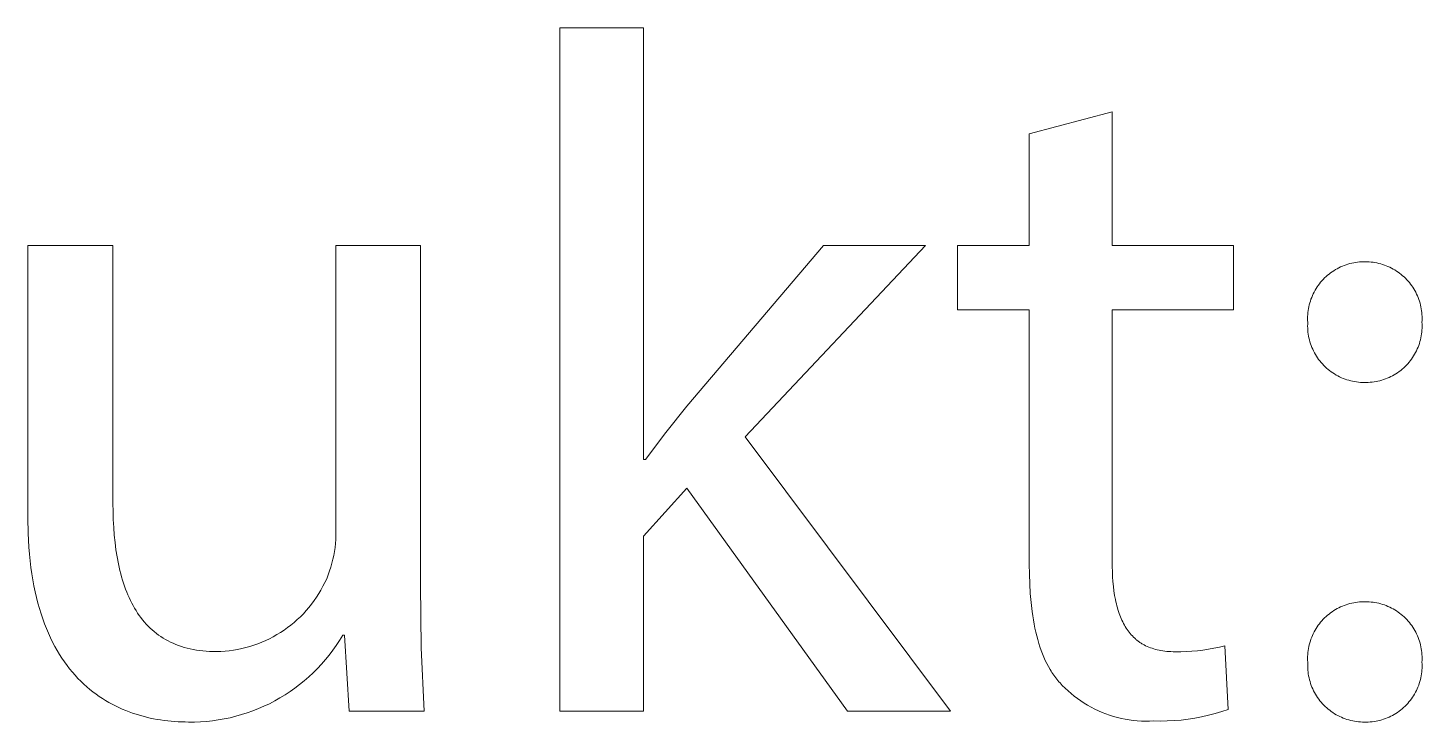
# Model space of a CAD drawing. Header units: millimetres. Extents: x -1519 to 3497, y -297 to 3208.
# Drawn here: x 1747.4 to 1820.2, y -76.6 to -40.3 of the extents above; entities that cross this region are included whole.
import ezdxf

# ---------------------------------------------------------------- set-up
doc = ezdxf.new("R2010")
doc.units = ezdxf.units.MM
doc.header["$MEASUREMENT"] = 0
doc.layers.add('Domyślny', color=7, linetype='Continuous', true_color=0x000000)

msp = doc.modelspace()

# ---------------------------------------------------------------- linework, layer by layer
at = {"layer": 'Domyślny', "color": 18, "lineweight": 15, "true_color": 0x000000}
for p, q in [((1775.2, -75.994), (1775.2, -40.332)), ((1775.2, -40.332), (1779.577, -40.332)), ((1779.577, -40.332), (1779.577, -62.848)), ((1799.718, -45.862), (1804.045, -44.71)), ((1804.045, -44.71), (1804.045, -51.692)), ((1799.718, -51.692), (1799.718, -45.862)), ((1747.433, -65.915), (1747.433, -51.684)), ((1747.433, -51.684), (1751.877, -51.684)), ((1751.877, -51.684), (1751.877, -65.147)), ((1763.519, -66.6), (1763.519, -51.684)), ((1763.519, -51.684), (1767.929, -51.684)), ((1767.929, -51.684), (1767.929, -69.373)), ((1781.832, -60.076), (1788.964, -51.69)), ((1794.293, -51.69), (1784.889, -61.679)), ((1788.964, -51.69), (1794.293, -51.69)), ((1795.96, -55.049), (1795.96, -51.692)), ((1795.96, -51.692), (1799.718, -51.692)), ((1804.045, -51.692), (1810.375, -51.692)), ((1810.375, -51.692), (1810.375, -55.049)), ((1815.365, -53.179), (1815.446, -53.117)), ((1815.446, -53.117), (1815.529, -53.058)), ((1815.529, -53.058), (1815.614, -53.001)), ((1815.614, -53.001), (1815.701, -52.948)), ((1815.701, -52.948), (1815.79, -52.898)), ((1815.79, -52.898), (1815.881, -52.85)), ((1815.881, -52.85), (1815.973, -52.806)), ((1815.973, -52.806), (1816.066, -52.765)), ((1816.066, -52.765), (1816.161, -52.728)), ((1816.161, -52.728), (1816.258, -52.693)), ((1816.258, -52.693), (1816.355, -52.662)), ((1816.355, -52.662), (1816.453, -52.635)), ((1816.453, -52.635), (1816.552, -52.61)), ((1816.552, -52.61), (1816.653, -52.59)), ((1816.653, -52.59), (1816.753, -52.572)), ((1816.753, -52.572), (1816.854, -52.559)), ((1816.854, -52.559), (1816.956, -52.548)), ((1816.956, -52.548), (1817.058, -52.542)), ((1817.058, -52.542), (1817.16, -52.538)), ((1817.16, -52.538), (1817.262, -52.539)), ((1817.262, -52.539), (1817.363, -52.54)), ((1817.363, -52.54), (1817.464, -52.545)), ((1817.464, -52.545), (1817.565, -52.553)), ((1817.565, -52.553), (1817.666, -52.565)), ((1817.666, -52.565), (1817.766, -52.58)), ((1817.766, -52.58), (1817.865, -52.599)), ((1817.865, -52.599), (1817.964, -52.621)), ((1817.964, -52.621), (1818.062, -52.646)), ((1818.062, -52.646), (1818.159, -52.675)), ((1818.159, -52.675), (1818.254, -52.706)), ((1818.254, -52.706), (1818.349, -52.742)), ((1818.349, -52.742), (1818.443, -52.78)), ((1818.443, -52.78), (1818.535, -52.822)), ((1818.535, -52.822), (1818.626, -52.867)), ((1818.626, -52.867), (1818.715, -52.914)), ((1818.715, -52.914), (1818.802, -52.965)), ((1818.802, -52.965), (1818.888, -53.019)), ((1818.888, -53.019), (1818.971, -53.076)), ((1818.971, -53.076), (1819.053, -53.135)), ((1819.053, -53.135), (1819.133, -53.198)), ((1814.689, -53.939), (1814.745, -53.853)), ((1814.745, -53.853), (1814.803, -53.769)), ((1814.803, -53.769), (1814.864, -53.687)), ((1814.864, -53.687), (1814.928, -53.607)), ((1814.928, -53.607), (1814.994, -53.53)), ((1814.994, -53.53), (1815.063, -53.455)), ((1815.063, -53.455), (1815.135, -53.382)), ((1815.135, -53.382), (1815.209, -53.312)), ((1815.209, -53.312), (1815.286, -53.244)), ((1815.286, -53.244), (1815.365, -53.179)), ((1819.133, -53.198), (1819.21, -53.263)), ((1819.21, -53.263), (1819.285, -53.33)), ((1819.285, -53.33), (1819.358, -53.4)), ((1819.358, -53.4), (1819.428, -53.473)), ((1819.428, -53.473), (1819.496, -53.548)), ((1819.496, -53.548), (1819.562, -53.625)), ((1819.562, -53.625), (1819.624, -53.705)), ((1819.624, -53.705), (1819.684, -53.786)), ((1819.684, -53.786), (1819.741, -53.87)), ((1814.361, -54.685), (1814.39, -54.587)), ((1814.39, -54.587), (1814.423, -54.49)), ((1814.423, -54.49), (1814.46, -54.395)), ((1814.46, -54.395), (1814.499, -54.301)), ((1814.499, -54.301), (1814.542, -54.208)), ((1814.542, -54.208), (1814.588, -54.117)), ((1814.588, -54.117), (1814.637, -54.027)), ((1814.637, -54.027), (1814.689, -53.939)), ((1819.741, -53.87), (1819.795, -53.955)), ((1819.795, -53.955), (1819.846, -54.042)), ((1819.846, -54.042), (1819.894, -54.131)), ((1819.894, -54.131), (1819.939, -54.222)), ((1819.939, -54.222), (1819.981, -54.314)), ((1819.981, -54.314), (1820.02, -54.407)), ((1820.02, -54.407), (1820.055, -54.502)), ((1820.055, -54.502), (1820.088, -54.598)), ((1799.718, -55.049), (1795.96, -55.049)), ((1799.718, -68.312), (1799.718, -55.049)), ((1810.375, -55.049), (1804.045, -55.049)), ((1804.045, -55.049), (1804.045, -68.162)), ((1814.25, -55.389), (1814.256, -55.287)), ((1814.256, -55.287), (1814.264, -55.186)), ((1814.264, -55.186), (1814.277, -55.084)), ((1814.277, -55.084), (1814.293, -54.983)), ((1814.293, -54.983), (1814.312, -54.883)), ((1814.312, -54.883), (1814.335, -54.783)), ((1814.335, -54.783), (1814.361, -54.685)), ((1820.088, -54.598), (1820.116, -54.695)), ((1820.116, -54.695), (1820.142, -54.793)), ((1820.142, -54.793), (1820.164, -54.891)), ((1820.164, -54.891), (1820.183, -54.991)), ((1820.183, -54.991), (1820.199, -55.091)), ((1820.199, -55.091), (1820.211, -55.191)), ((1820.211, -55.191), (1820.219, -55.292)), ((1820.219, -55.292), (1820.224, -55.393)), ((1814.249, -55.492), (1814.25, -55.389)), ((1814.25, -55.594), (1814.249, -55.492)), ((1814.256, -55.696), (1814.25, -55.594)), ((1814.25, -55.901), (1814.251, -55.799)), ((1814.252, -56.004), (1814.25, -55.901)), ((1814.251, -55.799), (1814.256, -55.696)), ((1814.259, -56.107), (1814.252, -56.004)), ((1820.224, -55.595), (1820.219, -55.696)), ((1820.219, -55.696), (1820.224, -55.798)), ((1820.224, -56.002), (1820.219, -56.103)), ((1820.224, -55.393), (1820.226, -55.494)), ((1820.226, -55.494), (1820.224, -55.595)), ((1820.224, -55.798), (1820.226, -55.9)), ((1820.226, -55.9), (1820.224, -56.002)), ((1814.268, -56.209), (1814.259, -56.107)), ((1814.281, -56.311), (1814.268, -56.209)), ((1814.298, -56.413), (1814.281, -56.311)), ((1814.319, -56.514), (1814.298, -56.413)), ((1814.342, -56.614), (1814.319, -56.514)), ((1814.37, -56.713), (1814.342, -56.614)), ((1814.4, -56.811), (1814.37, -56.713)), ((1820.113, -56.705), (1820.084, -56.802)), ((1820.139, -56.606), (1820.113, -56.705)), ((1820.162, -56.507), (1820.139, -56.606)), ((1820.182, -56.407), (1820.162, -56.507)), ((1820.198, -56.306), (1820.182, -56.407)), ((1820.21, -56.205), (1820.198, -56.306)), ((1820.219, -56.103), (1820.21, -56.205)), ((1814.434, -56.908), (1814.4, -56.811)), ((1814.472, -57.004), (1814.434, -56.908)), ((1814.513, -57.098), (1814.472, -57.004)), ((1814.557, -57.191), (1814.513, -57.098)), ((1814.604, -57.282), (1814.557, -57.191)), ((1814.654, -57.372), (1814.604, -57.282)), ((1814.708, -57.46), (1814.654, -57.372)), ((1814.764, -57.546), (1814.708, -57.46)), ((1819.784, -57.448), (1819.729, -57.534)), ((1819.836, -57.361), (1819.784, -57.448)), ((1819.886, -57.271), (1819.836, -57.361)), ((1819.932, -57.18), (1819.886, -57.271)), ((1819.974, -57.088), (1819.932, -57.18)), ((1820.014, -56.994), (1819.974, -57.088)), ((1820.05, -56.899), (1820.014, -56.994)), ((1820.084, -56.802), (1820.05, -56.899)), ((1814.823, -57.63), (1814.764, -57.546)), ((1814.886, -57.712), (1814.823, -57.63)), ((1814.951, -57.791), (1814.886, -57.712)), ((1815.019, -57.869), (1814.951, -57.791)), ((1815.089, -57.943), (1815.019, -57.869)), ((1815.162, -58.016), (1815.089, -57.943)), ((1815.238, -58.086), (1815.162, -58.016)), ((1815.316, -58.153), (1815.238, -58.086)), ((1815.396, -58.217), (1815.316, -58.153)), ((1815.478, -58.279), (1815.396, -58.217)), ((1819.108, -58.205), (1819.027, -58.267)), ((1819.187, -58.14), (1819.108, -58.205)), ((1819.264, -58.073), (1819.187, -58.14)), ((1819.338, -58.003), (1819.264, -58.073)), ((1819.41, -57.931), (1819.338, -58.003)), ((1819.479, -57.856), (1819.41, -57.931)), ((1819.546, -57.779), (1819.479, -57.856)), ((1819.61, -57.699), (1819.546, -57.779)), ((1819.671, -57.618), (1819.61, -57.699)), ((1819.729, -57.534), (1819.671, -57.618)), ((1815.563, -58.337), (1815.478, -58.279)), ((1815.649, -58.393), (1815.563, -58.337)), ((1815.738, -58.446), (1815.649, -58.393)), ((1815.828, -58.495), (1815.738, -58.446)), ((1815.92, -58.542), (1815.828, -58.495)), ((1816.013, -58.585), (1815.92, -58.542)), ((1816.108, -58.625), (1816.013, -58.585)), ((1816.204, -58.661), (1816.108, -58.625)), ((1816.301, -58.694), (1816.204, -58.661)), ((1816.4, -58.724), (1816.301, -58.694)), ((1816.499, -58.75), (1816.4, -58.724)), ((1816.599, -58.773), (1816.499, -58.75)), ((1816.7, -58.793), (1816.599, -58.773)), ((1816.802, -58.808), (1816.7, -58.793)), ((1816.904, -58.821), (1816.802, -58.808)), ((1817.007, -58.829), (1816.904, -58.821)), ((1817.109, -58.835), (1817.007, -58.829)), ((1817.212, -58.836), (1817.109, -58.835)), ((1817.314, -58.837), (1817.212, -58.836)), ((1817.416, -58.834), (1817.314, -58.837)), ((1817.518, -58.828), (1817.416, -58.834)), ((1817.619, -58.818), (1817.518, -58.828)), ((1817.72, -58.805), (1817.619, -58.818)), ((1817.821, -58.788), (1817.72, -58.805)), ((1817.921, -58.768), (1817.821, -58.788)), ((1818.02, -58.744), (1817.921, -58.768)), ((1818.118, -58.717), (1818.02, -58.744)), ((1818.216, -58.687), (1818.118, -58.717)), ((1818.312, -58.653), (1818.216, -58.687)), ((1818.407, -58.616), (1818.312, -58.653)), ((1818.5, -58.575), (1818.407, -58.616)), ((1818.592, -58.532), (1818.5, -58.575)), ((1818.683, -58.485), (1818.592, -58.532)), ((1818.772, -58.435), (1818.683, -58.485)), ((1818.859, -58.382), (1818.772, -58.435)), ((1818.944, -58.326), (1818.859, -58.382)), ((1819.027, -58.267), (1818.944, -58.326)), ((1780.732, -61.444), (1781.832, -60.076)), ((1779.677, -62.848), (1780.732, -61.444)), ((1784.889, -61.679), (1795.596, -75.994)), ((1779.577, -62.848), (1779.677, -62.848)), ((1781.832, -64.352), (1779.577, -66.857)), ((1790.217, -75.994), (1781.832, -64.352)), ((1751.877, -65.147), (1751.881, -65.575)), ((1747.447, -66.695), (1747.433, -65.915)), ((1751.881, -65.575), (1751.893, -65.993)), ((1751.893, -65.993), (1751.915, -66.403)), ((1747.463, -67.071), (1747.447, -66.695)), ((1751.915, -66.403), (1751.945, -66.803)), ((1751.945, -66.803), (1751.984, -67.193)), ((1763.507, -67.022), (1763.517, -66.811)), ((1763.517, -66.811), (1763.519, -66.6)), ((1779.577, -66.857), (1779.577, -75.994)), ((1747.486, -67.439), (1747.463, -67.071)), ((1747.515, -67.797), (1747.486, -67.439)), ((1751.984, -67.193), (1752.033, -67.573)), ((1752.033, -67.573), (1752.091, -67.942)), ((1763.402, -67.858), (1763.438, -67.65)), ((1763.438, -67.65), (1763.468, -67.441)), ((1763.468, -67.441), (1763.491, -67.232)), ((1763.491, -67.232), (1763.507, -67.022)), ((1747.55, -68.146), (1747.515, -67.797)), ((1747.591, -68.487), (1747.55, -68.146)), ((1752.091, -67.942), (1752.159, -68.3)), ((1752.159, -68.3), (1752.236, -68.648)), ((1763.252, -68.472), (1763.308, -68.269)), ((1763.308, -68.269), (1763.358, -68.064)), ((1763.358, -68.064), (1763.402, -67.858)), ((1799.724, -68.84), (1799.718, -68.312)), ((1804.045, -68.162), (1804.047, -68.44)), ((1747.638, -68.818), (1747.591, -68.487)), ((1747.69, -69.142), (1747.638, -68.818)), ((1747.748, -69.456), (1747.69, -69.142)), ((1752.236, -68.648), (1752.279, -68.817)), ((1752.279, -68.817), (1752.324, -68.983)), ((1752.324, -68.983), (1752.372, -69.147)), ((1752.372, -69.147), (1752.423, -69.308)), ((1762.94, -69.275), (1763.033, -69.075)), ((1763.033, -69.075), (1763.118, -68.872)), ((1763.118, -68.872), (1763.188, -68.673)), ((1763.188, -68.673), (1763.252, -68.472)), ((1799.74, -69.351), (1799.724, -68.84)), ((1804.047, -68.44), (1804.055, -68.71)), ((1804.055, -68.71), (1804.068, -68.973)), ((1804.068, -68.973), (1804.086, -69.228)), ((1747.812, -69.763), (1747.748, -69.456)), ((1747.881, -70.061), (1747.812, -69.763)), ((1752.423, -69.308), (1752.476, -69.465)), ((1752.476, -69.465), (1752.532, -69.62)), ((1752.532, -69.62), (1752.591, -69.771)), ((1752.591, -69.771), (1752.652, -69.92)), ((1762.503, -70.041), (1762.622, -69.855)), ((1762.622, -69.855), (1762.735, -69.666)), ((1762.735, -69.666), (1762.841, -69.472)), ((1762.841, -69.472), (1762.94, -69.275)), ((1767.929, -69.373), (1767.972, -72.682)), ((1799.768, -69.845), (1799.74, -69.351)), ((1799.809, -70.323), (1799.768, -69.845)), ((1804.086, -69.228), (1804.11, -69.475)), ((1804.11, -69.475), (1804.139, -69.715)), ((1804.139, -69.715), (1804.174, -69.946)), ((1747.955, -70.35), (1747.881, -70.061)), ((1748.035, -70.632), (1747.955, -70.35)), ((1752.652, -69.92), (1752.716, -70.065)), ((1752.716, -70.065), (1752.783, -70.207)), ((1752.783, -70.207), (1752.853, -70.346)), ((1752.853, -70.346), (1752.925, -70.481)), ((1752.925, -70.481), (1753.001, -70.614)), ((1761.965, -70.739), (1762.108, -70.571)), ((1762.108, -70.571), (1762.246, -70.399)), ((1762.246, -70.399), (1762.378, -70.222)), ((1762.378, -70.222), (1762.503, -70.041)), ((1799.862, -70.784), (1799.809, -70.323)), ((1804.174, -69.946), (1804.216, -70.169)), ((1804.216, -70.169), (1804.239, -70.277)), ((1804.239, -70.277), (1804.263, -70.384)), ((1804.263, -70.384), (1804.289, -70.488)), ((1804.289, -70.488), (1804.317, -70.591)), ((1804.317, -70.591), (1804.346, -70.691)), ((1815.79, -70.637), (1815.881, -70.59)), ((1815.881, -70.59), (1815.973, -70.546)), ((1815.973, -70.546), (1816.066, -70.505)), ((1816.066, -70.505), (1816.161, -70.467)), ((1816.161, -70.467), (1816.258, -70.433)), ((1816.258, -70.433), (1816.355, -70.402)), ((1816.355, -70.402), (1816.453, -70.374)), ((1816.453, -70.374), (1816.552, -70.35)), ((1816.552, -70.35), (1816.653, -70.329)), ((1816.653, -70.329), (1816.753, -70.312)), ((1816.753, -70.312), (1816.854, -70.298)), ((1816.854, -70.298), (1816.956, -70.288)), ((1816.956, -70.288), (1817.058, -70.281)), ((1817.058, -70.281), (1817.16, -70.278)), ((1817.16, -70.278), (1817.262, -70.278)), ((1817.262, -70.278), (1817.363, -70.28)), ((1817.363, -70.28), (1817.464, -70.284)), ((1817.464, -70.284), (1817.565, -70.293)), ((1817.565, -70.293), (1817.666, -70.304)), ((1817.666, -70.304), (1817.766, -70.32)), ((1817.766, -70.32), (1817.865, -70.338)), ((1817.865, -70.338), (1817.964, -70.36)), ((1817.964, -70.36), (1818.062, -70.385)), ((1818.062, -70.385), (1818.159, -70.414)), ((1818.159, -70.414), (1818.254, -70.446)), ((1818.254, -70.446), (1818.349, -70.481)), ((1818.349, -70.481), (1818.443, -70.52)), ((1818.443, -70.52), (1818.535, -70.561)), ((1818.535, -70.561), (1818.626, -70.606)), ((1818.626, -70.606), (1818.715, -70.654)), ((1748.119, -70.906), (1748.035, -70.632)), ((1748.208, -71.172), (1748.119, -70.906)), ((1748.302, -71.43), (1748.208, -71.172)), ((1753.001, -70.614), (1753.079, -70.743)), ((1753.079, -70.743), (1753.161, -70.868)), ((1753.161, -70.868), (1753.245, -70.99)), ((1753.245, -70.99), (1753.332, -71.109)), ((1753.332, -71.109), (1753.423, -71.224)), ((1753.423, -71.224), (1753.516, -71.336)), ((1753.516, -71.336), (1753.612, -71.444)), ((1761.335, -71.356), (1761.5, -71.21)), ((1761.5, -71.21), (1761.66, -71.058)), ((1761.66, -71.058), (1761.815, -70.901)), ((1761.815, -70.901), (1761.965, -70.739)), ((1799.893, -71.008), (1799.862, -70.784)), ((1799.928, -71.227), (1799.893, -71.008)), ((1799.966, -71.442), (1799.928, -71.227)), ((1804.346, -70.691), (1804.376, -70.789)), ((1804.376, -70.789), (1804.409, -70.885)), ((1804.409, -70.885), (1804.443, -70.979)), ((1804.443, -70.979), (1804.478, -71.071)), ((1804.478, -71.071), (1804.516, -71.16)), ((1804.516, -71.16), (1804.555, -71.248)), ((1804.555, -71.248), (1804.595, -71.333)), ((1804.595, -71.333), (1804.638, -71.416)), ((1814.928, -71.347), (1814.994, -71.269)), ((1814.994, -71.269), (1815.063, -71.194)), ((1815.063, -71.194), (1815.135, -71.122)), ((1815.135, -71.122), (1815.209, -71.051)), ((1815.209, -71.051), (1815.286, -70.984)), ((1815.286, -70.984), (1815.365, -70.919)), ((1815.365, -70.919), (1815.446, -70.857)), ((1815.446, -70.857), (1815.529, -70.797)), ((1815.529, -70.797), (1815.614, -70.741)), ((1815.614, -70.741), (1815.701, -70.687)), ((1815.701, -70.687), (1815.79, -70.637)), ((1818.715, -70.654), (1818.802, -70.705)), ((1818.802, -70.705), (1818.888, -70.759)), ((1818.888, -70.759), (1818.971, -70.815)), ((1818.971, -70.815), (1819.053, -70.875)), ((1819.053, -70.875), (1819.133, -70.937)), ((1819.133, -70.937), (1819.21, -71.002)), ((1819.21, -71.002), (1819.285, -71.07)), ((1819.285, -71.07), (1819.358, -71.14)), ((1819.358, -71.14), (1819.428, -71.213)), ((1819.428, -71.213), (1819.496, -71.288)), ((1819.496, -71.288), (1819.562, -71.365)), ((1748.401, -71.68), (1748.302, -71.43)), ((1748.504, -71.923), (1748.401, -71.68)), ((1748.611, -72.158), (1748.504, -71.923)), ((1753.612, -71.444), (1753.712, -71.548)), ((1753.712, -71.548), (1753.815, -71.649)), ((1753.815, -71.649), (1753.92, -71.746)), ((1753.92, -71.746), (1754.029, -71.84)), ((1754.029, -71.84), (1754.142, -71.93)), ((1754.142, -71.93), (1754.257, -72.016)), ((1754.257, -72.016), (1754.376, -72.098)), ((1760.246, -72.104), (1760.438, -71.995)), ((1760.438, -71.995), (1760.626, -71.88)), ((1760.626, -71.88), (1760.81, -71.758)), ((1760.81, -71.758), (1760.99, -71.63)), ((1760.99, -71.63), (1761.165, -71.496)), ((1761.165, -71.496), (1761.335, -71.356)), ((1763.87, -72.029), (1763.707, -72.295)), ((1763.97, -72.029), (1763.87, -72.029)), ((1764.204, -75.988), (1763.97, -72.029)), ((1800.008, -71.653), (1799.966, -71.442)), ((1800.053, -71.859), (1800.008, -71.653)), ((1800.102, -72.06), (1800.053, -71.859)), ((1800.155, -72.257), (1800.102, -72.06)), ((1804.638, -71.416), (1804.682, -71.497)), ((1804.682, -71.497), (1804.728, -71.576)), ((1804.728, -71.576), (1804.775, -71.653)), ((1804.775, -71.653), (1804.825, -71.727)), ((1804.825, -71.727), (1804.876, -71.8)), ((1804.876, -71.8), (1804.929, -71.87)), ((1804.929, -71.87), (1804.984, -71.938)), ((1804.984, -71.938), (1805.041, -72.003)), ((1805.041, -72.003), (1805.099, -72.066)), ((1814.46, -72.134), (1814.499, -72.04)), ((1814.499, -72.04), (1814.542, -71.947)), ((1814.542, -71.947), (1814.588, -71.856)), ((1814.588, -71.856), (1814.637, -71.766)), ((1814.637, -71.766), (1814.689, -71.679)), ((1814.689, -71.679), (1814.745, -71.593)), ((1814.745, -71.593), (1814.803, -71.509)), ((1814.803, -71.509), (1814.864, -71.427)), ((1814.864, -71.427), (1814.928, -71.347)), ((1819.562, -71.365), (1819.624, -71.444)), ((1819.624, -71.444), (1819.684, -71.526)), ((1819.684, -71.526), (1819.741, -71.609)), ((1819.741, -71.609), (1819.795, -71.695)), ((1819.795, -71.695), (1819.846, -71.782)), ((1819.846, -71.782), (1819.894, -71.871)), ((1819.894, -71.871), (1819.939, -71.961)), ((1819.939, -71.961), (1819.981, -72.053)), ((1819.981, -72.053), (1820.02, -72.147)), ((1748.723, -72.386), (1748.611, -72.158)), ((1748.839, -72.606), (1748.723, -72.386)), ((1748.959, -72.819), (1748.839, -72.606)), ((1754.376, -72.098), (1754.498, -72.176)), ((1754.498, -72.176), (1754.623, -72.25)), ((1754.623, -72.25), (1754.752, -72.321)), ((1754.752, -72.321), (1754.884, -72.387)), ((1754.884, -72.387), (1755.019, -72.449)), ((1755.019, -72.449), (1755.158, -72.508)), ((1755.158, -72.508), (1755.301, -72.562)), ((1755.301, -72.562), (1755.446, -72.612)), ((1755.446, -72.612), (1755.596, -72.658)), ((1755.596, -72.658), (1755.749, -72.7)), ((1755.749, -72.7), (1755.905, -72.738)), ((1755.905, -72.738), (1756.065, -72.771)), ((1756.065, -72.771), (1756.229, -72.8)), ((1758.167, -72.807), (1758.385, -72.769)), ((1758.385, -72.769), (1758.601, -72.725)), ((1758.601, -72.725), (1758.815, -72.672)), ((1758.815, -72.672), (1759.027, -72.613)), ((1759.027, -72.613), (1759.237, -72.546)), ((1759.237, -72.546), (1759.445, -72.471)), ((1759.445, -72.471), (1759.65, -72.39)), ((1759.65, -72.39), (1759.852, -72.302)), ((1759.852, -72.302), (1760.051, -72.206)), ((1760.051, -72.206), (1760.246, -72.104)), ((1763.536, -72.556), (1763.355, -72.811)), ((1763.707, -72.295), (1763.536, -72.556)), ((1767.972, -72.682), (1768.13, -75.988)), ((1800.212, -72.45), (1800.155, -72.257)), ((1800.272, -72.637), (1800.212, -72.45)), ((1800.336, -72.82), (1800.272, -72.637)), ((1805.099, -72.066), (1805.16, -72.127)), ((1805.16, -72.127), (1805.222, -72.186)), ((1805.222, -72.186), (1805.254, -72.215)), ((1805.254, -72.215), (1805.287, -72.243)), ((1805.287, -72.243), (1805.319, -72.27)), ((1805.319, -72.27), (1805.353, -72.297)), ((1805.353, -72.297), (1805.387, -72.323)), ((1805.387, -72.323), (1805.421, -72.349)), ((1805.421, -72.349), (1805.456, -72.374)), ((1805.456, -72.374), (1805.491, -72.398)), ((1805.491, -72.398), (1805.527, -72.422)), ((1805.527, -72.422), (1805.563, -72.446)), ((1805.563, -72.446), (1805.6, -72.468)), ((1805.6, -72.468), (1805.638, -72.49)), ((1805.638, -72.49), (1805.714, -72.533)), ((1805.714, -72.533), (1805.792, -72.573)), ((1805.792, -72.573), (1805.872, -72.611)), ((1805.872, -72.611), (1805.955, -72.647)), ((1805.955, -72.647), (1806.039, -72.68)), ((1806.039, -72.68), (1806.126, -72.71)), ((1806.126, -72.71), (1806.215, -72.739)), ((1806.215, -72.739), (1806.305, -72.765)), ((1806.305, -72.765), (1806.398, -72.788)), ((1806.398, -72.788), (1806.494, -72.809)), ((1808.785, -72.804), (1809.073, -72.759)), ((1809.073, -72.759), (1809.358, -72.706)), ((1809.358, -72.706), (1809.642, -72.643)), ((1809.642, -72.643), (1809.924, -72.572)), ((1809.924, -72.572), (1810.108, -75.896)), ((1814.277, -72.824), (1814.293, -72.723)), ((1814.293, -72.723), (1814.312, -72.623)), ((1814.312, -72.623), (1814.335, -72.523)), ((1814.335, -72.523), (1814.361, -72.424)), ((1814.361, -72.424), (1814.39, -72.326)), ((1814.39, -72.326), (1814.423, -72.23)), ((1814.423, -72.23), (1814.46, -72.134)), ((1820.02, -72.147), (1820.055, -72.242)), ((1820.055, -72.242), (1820.088, -72.337)), ((1820.088, -72.337), (1820.116, -72.434)), ((1820.116, -72.434), (1820.142, -72.532)), ((1820.142, -72.532), (1820.164, -72.631)), ((1820.164, -72.631), (1820.183, -72.73)), ((1820.183, -72.73), (1820.199, -72.83)), ((1749.082, -73.026), (1748.959, -72.819)), ((1749.21, -73.225), (1749.082, -73.026)), ((1749.341, -73.417), (1749.21, -73.225)), ((1749.476, -73.602), (1749.341, -73.417)), ((1756.229, -72.8), (1756.396, -72.824)), ((1756.396, -72.824), (1756.567, -72.845)), ((1756.567, -72.845), (1756.742, -72.86)), ((1756.742, -72.86), (1756.921, -72.872)), ((1756.921, -72.872), (1757.103, -72.878)), ((1757.103, -72.878), (1757.289, -72.881)), ((1757.289, -72.881), (1757.509, -72.874)), ((1757.509, -72.874), (1757.729, -72.859)), ((1757.729, -72.859), (1757.949, -72.837)), ((1757.949, -72.837), (1758.167, -72.807)), ((1762.969, -73.301), (1762.763, -73.536)), ((1763.166, -73.059), (1762.969, -73.301)), ((1763.355, -72.811), (1763.166, -73.059)), ((1800.405, -72.999), (1800.336, -72.82)), ((1800.477, -73.173), (1800.405, -72.999)), ((1800.554, -73.342), (1800.477, -73.173)), ((1800.634, -73.506), (1800.554, -73.342)), ((1800.719, -73.665), (1800.634, -73.506)), ((1806.494, -72.809), (1806.591, -72.828)), ((1806.591, -72.828), (1806.691, -72.844)), ((1806.691, -72.844), (1806.792, -72.858)), ((1806.792, -72.858), (1806.896, -72.869)), ((1806.896, -72.869), (1807.003, -72.878)), ((1807.003, -72.878), (1807.111, -72.884)), ((1807.111, -72.884), (1807.222, -72.888)), ((1807.222, -72.888), (1807.335, -72.889)), ((1807.335, -72.889), (1807.626, -72.89)), ((1807.626, -72.89), (1807.917, -72.883)), ((1807.917, -72.883), (1808.207, -72.866)), ((1808.207, -72.866), (1808.497, -72.839)), ((1808.497, -72.839), (1808.785, -72.804)), ((1814.249, -73.231), (1814.25, -73.129)), ((1814.25, -73.333), (1814.249, -73.231)), ((1814.25, -73.129), (1814.256, -73.027)), ((1814.256, -73.435), (1814.25, -73.333)), ((1814.251, -73.538), (1814.256, -73.435)), ((1814.256, -73.027), (1814.264, -72.925)), ((1814.264, -72.925), (1814.277, -72.824)), ((1820.199, -72.83), (1820.211, -72.93)), ((1820.211, -72.93), (1820.219, -73.031)), ((1820.219, -73.031), (1820.224, -73.132)), ((1820.224, -73.334), (1820.219, -73.435)), ((1820.219, -73.435), (1820.224, -73.537)), ((1820.224, -73.132), (1820.226, -73.233)), ((1820.226, -73.233), (1820.224, -73.334)), ((1749.614, -73.781), (1749.476, -73.602)), ((1749.755, -73.953), (1749.614, -73.781)), ((1749.9, -74.118), (1749.755, -73.953)), ((1750.047, -74.277), (1749.9, -74.118)), ((1762.101, -74.198), (1761.865, -74.403)), ((1762.329, -73.985), (1762.101, -74.198)), ((1762.55, -73.764), (1762.329, -73.985)), ((1762.763, -73.536), (1762.55, -73.764)), ((1800.809, -73.82), (1800.719, -73.665)), ((1800.855, -73.895), (1800.809, -73.82)), ((1800.902, -73.969), (1800.855, -73.895)), ((1800.951, -74.042), (1800.902, -73.969)), ((1801, -74.114), (1800.951, -74.042)), ((1801.051, -74.185), (1801, -74.114)), ((1801.103, -74.254), (1801.051, -74.185)), ((1814.251, -73.64), (1814.251, -73.538)), ((1814.254, -73.743), (1814.251, -73.64)), ((1814.26, -73.845), (1814.254, -73.743)), ((1814.27, -73.947), (1814.26, -73.845)), ((1814.284, -74.049), (1814.27, -73.947)), ((1814.301, -74.15), (1814.284, -74.049)), ((1814.321, -74.25), (1814.301, -74.15)), ((1820.159, -74.244), (1820.136, -74.343)), ((1820.179, -74.144), (1820.159, -74.244)), ((1820.195, -74.044), (1820.179, -74.144)), ((1820.208, -73.943), (1820.195, -74.044)), ((1820.217, -73.842), (1820.208, -73.943)), ((1820.223, -73.74), (1820.217, -73.842)), ((1820.225, -73.638), (1820.223, -73.74)), ((1820.224, -73.537), (1820.225, -73.638)), ((1750.198, -74.43), (1750.047, -74.277)), ((1750.351, -74.576), (1750.198, -74.43)), ((1750.507, -74.717), (1750.351, -74.576)), ((1750.666, -74.851), (1750.507, -74.717)), ((1750.827, -74.979), (1750.666, -74.851)), ((1761.119, -74.968), (1760.858, -75.14)), ((1761.374, -74.788), (1761.119, -74.968)), ((1761.623, -74.6), (1761.374, -74.788)), ((1761.865, -74.403), (1761.623, -74.6)), ((1801.156, -74.322), (1801.103, -74.254)), ((1801.21, -74.389), (1801.156, -74.322)), ((1801.266, -74.454), (1801.21, -74.389)), ((1801.322, -74.518), (1801.266, -74.454)), ((1801.38, -74.581), (1801.322, -74.518)), ((1801.439, -74.643), (1801.38, -74.581)), ((1801.588, -74.792), (1801.439, -74.643)), ((1801.741, -74.936), (1801.588, -74.792)), ((1801.9, -75.075), (1801.741, -74.936)), ((1814.345, -74.35), (1814.321, -74.25)), ((1814.373, -74.449), (1814.345, -74.35)), ((1814.404, -74.546), (1814.373, -74.449)), ((1814.438, -74.643), (1814.404, -74.546)), ((1814.476, -74.738), (1814.438, -74.643)), ((1814.517, -74.832), (1814.476, -74.738)), ((1814.561, -74.925), (1814.517, -74.832)), ((1814.608, -75.016), (1814.561, -74.925)), ((1819.927, -74.914), (1819.881, -75.005)), ((1819.97, -74.822), (1819.927, -74.914)), ((1820.01, -74.729), (1819.97, -74.822)), ((1820.047, -74.634), (1820.01, -74.729)), ((1820.08, -74.538), (1820.047, -74.634)), ((1820.11, -74.441), (1820.08, -74.538)), ((1820.136, -74.343), (1820.11, -74.441)), ((1750.99, -75.102), (1750.827, -74.979)), ((1751.155, -75.219), (1750.99, -75.102)), ((1751.323, -75.33), (1751.155, -75.219)), ((1751.492, -75.435), (1751.323, -75.33)), ((1751.663, -75.535), (1751.492, -75.435)), ((1751.836, -75.63), (1751.663, -75.535)), ((1752.01, -75.719), (1751.836, -75.63)), ((1760.042, -75.598), (1759.76, -75.733)), ((1760.319, -75.455), (1760.042, -75.598)), ((1760.591, -75.302), (1760.319, -75.455)), ((1760.858, -75.14), (1760.591, -75.302)), ((1802.064, -75.208), (1801.9, -75.075)), ((1802.232, -75.336), (1802.064, -75.208)), ((1802.404, -75.457), (1802.232, -75.336)), ((1802.581, -75.573), (1802.404, -75.457)), ((1802.761, -75.682), (1802.581, -75.573)), ((1802.945, -75.785), (1802.761, -75.682)), ((1814.659, -75.105), (1814.608, -75.016)), ((1814.712, -75.192), (1814.659, -75.105)), ((1814.769, -75.278), (1814.712, -75.192)), ((1814.828, -75.361), (1814.769, -75.278)), ((1814.891, -75.443), (1814.828, -75.361)), ((1814.956, -75.522), (1814.891, -75.443)), ((1815.024, -75.599), (1814.956, -75.522)), ((1815.094, -75.673), (1815.024, -75.599)), ((1815.167, -75.745), (1815.094, -75.673)), ((1819.405, -75.661), (1819.333, -75.733)), ((1819.474, -75.586), (1819.405, -75.661)), ((1819.541, -75.51), (1819.474, -75.586)), ((1819.605, -75.431), (1819.541, -75.51)), ((1819.666, -75.349), (1819.605, -75.431)), ((1819.724, -75.266), (1819.666, -75.349)), ((1819.779, -75.181), (1819.724, -75.266)), ((1819.832, -75.094), (1819.779, -75.181)), ((1819.881, -75.005), (1819.832, -75.094)), ((1752.186, -75.804), (1752.01, -75.719)), ((1752.364, -75.883), (1752.186, -75.804)), ((1752.542, -75.957), (1752.364, -75.883)), ((1752.721, -76.026), (1752.542, -75.957)), ((1752.902, -76.091), (1752.721, -76.026)), ((1753.083, -76.151), (1752.902, -76.091)), ((1753.265, -76.206), (1753.083, -76.151)), ((1753.448, -76.257), (1753.265, -76.206)), ((1753.631, -76.304), (1753.448, -76.257)), ((1753.814, -76.346), (1753.631, -76.304)), ((1753.998, -76.384), (1753.814, -76.346)), ((1754.181, -76.418), (1753.998, -76.384)), ((1754.365, -76.448), (1754.181, -76.418)), ((1757.682, -76.394), (1757.374, -76.447)), ((1757.988, -76.33), (1757.682, -76.394)), ((1758.291, -76.256), (1757.988, -76.33)), ((1758.591, -76.171), (1758.291, -76.256)), ((1758.889, -76.076), (1758.591, -76.171)), ((1759.183, -75.972), (1758.889, -76.076)), ((1759.473, -75.857), (1759.183, -75.972)), ((1759.76, -75.733), (1759.473, -75.857)), ((1768.13, -75.988), (1764.204, -75.988)), ((1779.577, -75.994), (1775.2, -75.994)), ((1795.596, -75.994), (1790.217, -75.994)), ((1803.133, -75.881), (1802.945, -75.785)), ((1803.323, -75.971), (1803.133, -75.881)), ((1803.517, -76.055), (1803.323, -75.971)), ((1803.714, -76.131), (1803.517, -76.055)), ((1803.913, -76.201), (1803.714, -76.131)), ((1804.114, -76.264), (1803.913, -76.201)), ((1804.317, -76.319), (1804.114, -76.264)), ((1804.523, -76.368), (1804.317, -76.319)), ((1804.729, -76.409), (1804.523, -76.368)), ((1804.937, -76.444), (1804.729, -76.409)), ((1808.003, -76.408), (1807.644, -76.451)), ((1808.361, -76.353), (1808.003, -76.408)), ((1808.716, -76.286), (1808.361, -76.353)), ((1809.069, -76.206), (1808.716, -76.286)), ((1809.419, -76.115), (1809.069, -76.206)), ((1809.765, -76.011), (1809.419, -76.115)), ((1810.108, -75.896), (1809.765, -76.011)), ((1815.243, -75.815), (1815.167, -75.745)), ((1815.32, -75.881), (1815.243, -75.815)), ((1815.4, -75.945), (1815.32, -75.881)), ((1815.483, -76.006), (1815.4, -75.945)), ((1815.567, -76.065), (1815.483, -76.006)), ((1815.653, -76.12), (1815.567, -76.065)), ((1815.742, -76.172), (1815.653, -76.12)), ((1815.832, -76.221), (1815.742, -76.172)), ((1815.923, -76.267), (1815.832, -76.221)), ((1816.016, -76.31), (1815.923, -76.267)), ((1816.111, -76.35), (1816.016, -76.31)), ((1816.207, -76.386), (1816.111, -76.35)), ((1816.304, -76.419), (1816.207, -76.386)), ((1816.402, -76.448), (1816.304, -76.419)), ((1818.213, -76.412), (1818.116, -76.442)), ((1818.309, -76.378), (1818.213, -76.412)), ((1818.403, -76.341), (1818.309, -76.378)), ((1818.497, -76.301), (1818.403, -76.341)), ((1818.589, -76.258), (1818.497, -76.301)), ((1818.679, -76.211), (1818.589, -76.258)), ((1818.768, -76.162), (1818.679, -76.211)), ((1818.855, -76.109), (1818.768, -76.162)), ((1818.94, -76.053), (1818.855, -76.109)), ((1819.023, -75.995), (1818.94, -76.053)), ((1819.104, -75.933), (1819.023, -75.995)), ((1819.183, -75.869), (1819.104, -75.933)), ((1819.259, -75.802), (1819.183, -75.869)), ((1819.333, -75.733), (1819.259, -75.802)), ((1754.549, -76.474), (1754.365, -76.448)), ((1754.732, -76.496), (1754.549, -76.474)), ((1754.915, -76.515), (1754.732, -76.496)), ((1755.097, -76.53), (1754.915, -76.515)), ((1755.279, -76.541), (1755.097, -76.53)), ((1755.46, -76.549), (1755.279, -76.541)), ((1755.64, -76.554), (1755.46, -76.549)), ((1755.819, -76.556), (1755.64, -76.554)), ((1756.131, -76.555), (1755.819, -76.556)), ((1756.443, -76.544), (1756.131, -76.555)), ((1756.755, -76.522), (1756.443, -76.544)), ((1757.065, -76.49), (1756.755, -76.522)), ((1757.374, -76.447), (1757.065, -76.49)), ((1805.147, -76.471), (1804.937, -76.444)), ((1805.356, -76.491), (1805.147, -76.471)), ((1805.567, -76.503), (1805.356, -76.491)), ((1805.778, -76.509), (1805.567, -76.503)), ((1805.989, -76.506), (1805.778, -76.509)), ((1806.199, -76.497), (1805.989, -76.506)), ((1806.561, -76.504), (1806.199, -76.497)), ((1806.923, -76.499), (1806.561, -76.504)), ((1807.284, -76.481), (1806.923, -76.499)), ((1807.644, -76.451), (1807.284, -76.481)), ((1816.501, -76.475), (1816.402, -76.448)), ((1816.601, -76.497), (1816.501, -76.475)), ((1816.702, -76.516), (1816.601, -76.497)), ((1816.803, -76.532), (1816.702, -76.516)), ((1816.905, -76.544), (1816.803, -76.532)), ((1817.007, -76.553), (1816.905, -76.544)), ((1817.11, -76.557), (1817.007, -76.553)), ((1817.212, -76.559), (1817.11, -76.557)), ((1817.314, -76.56), (1817.212, -76.559)), ((1817.415, -76.557), (1817.314, -76.56)), ((1817.517, -76.551), (1817.415, -76.557)), ((1817.618, -76.542), (1817.517, -76.551)), ((1817.719, -76.529), (1817.618, -76.542)), ((1817.819, -76.512), (1817.719, -76.529)), ((1817.919, -76.492), (1817.819, -76.512)), ((1818.018, -76.469), (1817.919, -76.492)), ((1818.116, -76.442), (1818.018, -76.469))]:
    msp.add_line(p, q, dxfattribs=at)

doc.saveas('drawing.dxf')
